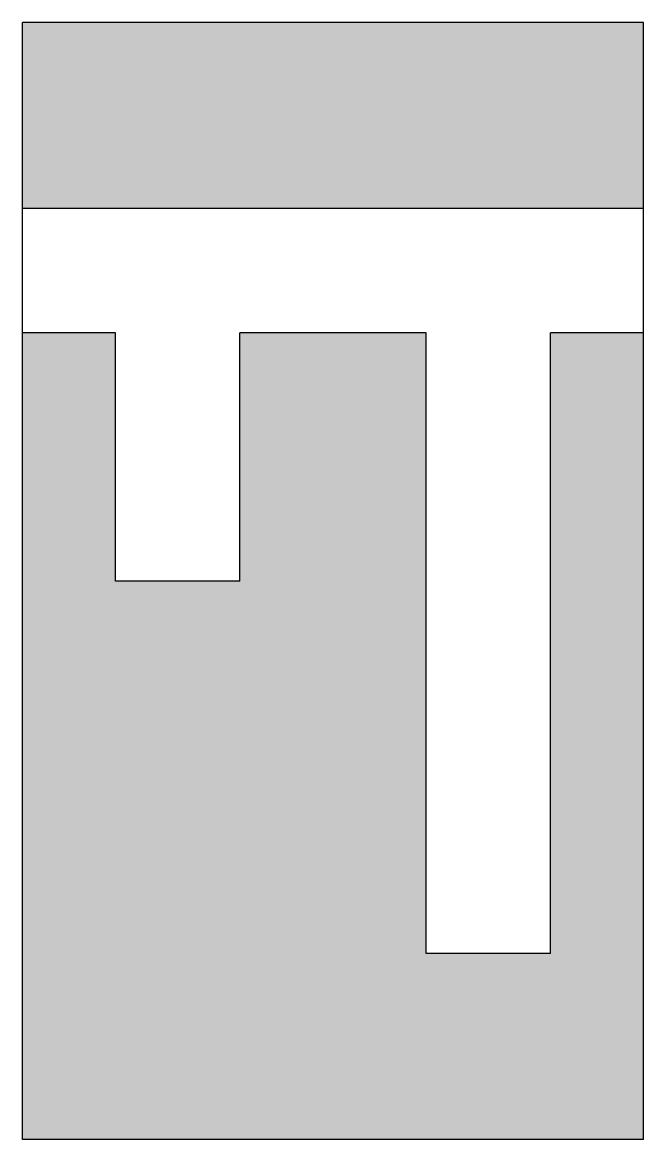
# Model space of a CAD drawing. Header units: metres. Extents: x 0 to 0.5, y 0 to 0.9.
import ezdxf

# ---------------------------------------------------------------- set-up
doc = ezdxf.new("R2010")
doc.units = ezdxf.units.M
doc.header["$LTSCALE"] = 0.2

msp = doc.modelspace()

# ---------------------------------------------------------------- hatches: boundary and pattern name
h = msp.add_hatch(color=254)
h.dxf.hatch_style = 1
h.paths.add_polyline_path([(0.5, 0.9), (0, 0.9), (0, 0.75), (0.5, 0.75)])
h.paths.add_polyline_path([(0.325, 0.65), (0.175, 0.65), (0.175, 0.45), (0.075, 0.45), (0.075, 0.65), (0, 0.65), (0, 0), (0.5, 0), (0.5, 0.65), (0.425, 0.65), (0.425, 0.15), (0.325, 0.15)])

# ---------------------------------------------------------------- linework, layer by layer
for p, q in [((0, 0), (0, 0.9)), ((0.5, 0.9), (0, 0.9)), ((0.5, 0), (0.5, 0.9)), ((0.5, 0.75), (0, 0.75)), ((0.075, 0.65), (0, 0.65)), ((0.075, 0.45), (0.075, 0.65)), ((0.175, 0.45), (0.175, 0.65)), ((0.325, 0.65), (0.175, 0.65)), ((0.325, 0.15), (0.325, 0.65)), ((0.5, 0.65), (0.425, 0.65)), ((0.425, 0.15), (0.425, 0.65)), ((0.175, 0.45), (0.075, 0.45)), ((0.425, 0.15), (0.325, 0.15)), ((0.5, 0), (0, 0))]:
    msp.add_line(p, q)

doc.saveas('drawing.dxf')
